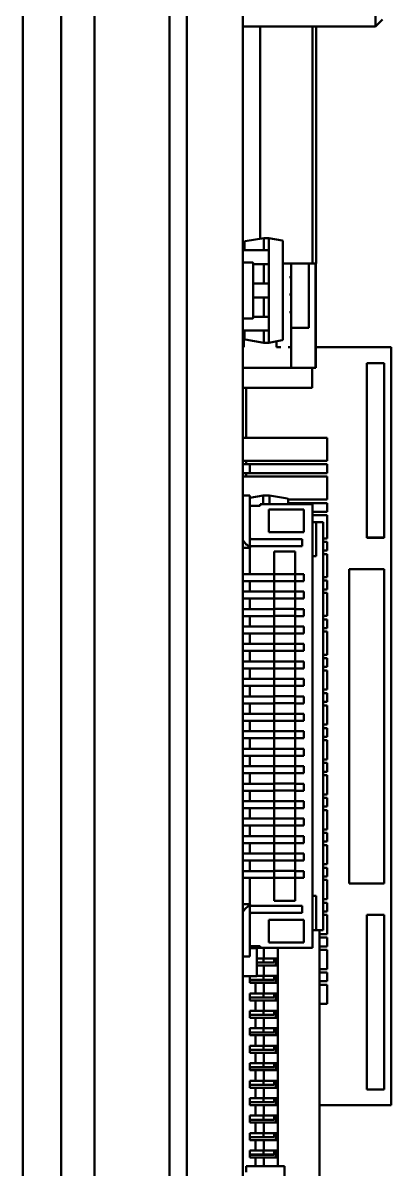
# Model space of a CAD drawing. Header units: millimetres. Extents: x 37 to 347, y 164 to 266.
# Drawn here: x 183.86 to 194.41, y 197.65 to 230.47 of the extents above; entities that cross this region are included whole.
import ezdxf

# ---------------------------------------------------------------- set-up
doc = ezdxf.new("R2010")
doc.units = ezdxf.units.MM
doc.header["$LTSCALE"] = 0.75
doc.layers.add('Visible', color=7, linetype='Continuous', lineweight=50)

msp = doc.modelspace()

# ---------------------------------------------------------------- linework, layer by layer
at = {"layer": 'Visible', "extrusion": (1, -2e-16, 0)}
for p, q in [((185.906, 237.586), (185.906, 183.086)), ((188.056, 237.586), (188.056, 183.086)), ((188.556, 184.256), (188.556, 236.416)), ((190.157, 236.416), (190.157, 184.256)), ((193.957, 235.866), (193.957, 230.366)), ((183.856, 185.836), (183.856, 234.836)), ((184.956, 185.836), (184.956, 234.836)), ((190.157, 230.366), (193.957, 230.366)), ((190.657, 230.366), (190.657, 224.29)), ((192.157, 223.581), (192.157, 230.366)), ((192.257, 223.581), (192.257, 230.366)), ((192.257, 223.581), (192.257, 230.366)), ((194.157, 230.566), (193.957, 230.366)), ((190.207, 224.19), (190.207, 223.957)), ((190.228, 224.214), (190.757, 224.307)), ((190.907, 224.307), (190.757, 224.307)), ((190.757, 224.283), (190.757, 224.282)), ((190.757, 223.957), (190.757, 224.282)), ((190.907, 224.307), (191.287, 224.234)), ((190.907, 224.282), (190.907, 224.283)), ((190.907, 224.282), (190.907, 223.947)), ((191.307, 221.406), (191.307, 224.209)), ((190.157, 223.957), (190.267, 223.957)), ((190.267, 223.957), (190.275, 223.957)), ((190.275, 223.957), (190.318, 223.957)), ((190.318, 223.957), (190.769, 223.957)), ((190.897, 223.957), (190.769, 223.957)), ((190.907, 223.567), (190.907, 223.947)), ((190.172, 223.607), (190.442, 223.607)), ((190.457, 223.592), (190.457, 223.207)), ((190.769, 223.557), (190.457, 223.557)), ((190.757, 223.007), (190.757, 223.557)), ((190.769, 223.557), (190.897, 223.557)), ((190.907, 223.567), (190.907, 222.997)), ((191.307, 223.581), (192.257, 223.581)), ((191.547, 221.739), (191.547, 223.581)), ((192.051, 221.739), (192.051, 223.581)), ((192.157, 223.581), (192.257, 223.581)), ((192.243, 223.581), (192.243, 220.589)), ((192.247, 223.581), (192.247, 220.588)), ((190.457, 223.207), (190.457, 222.407)), ((191.495, 223.188), (191.495, 223.188)), ((191.547, 223.188), (191.495, 223.188)), ((190.457, 223.007), (190.769, 223.007)), ((190.459, 222.972), (190.457, 222.972)), ((190.459, 222.966), (190.457, 222.966)), ((190.459, 222.927), (190.457, 222.927)), ((190.459, 222.887), (190.457, 222.887)), ((190.459, 222.873), (190.457, 222.873)), ((190.459, 222.831), (190.457, 222.831)), ((190.897, 223.007), (190.769, 223.007)), ((190.907, 222.617), (190.907, 222.997)), ((190.459, 222.788), (190.457, 222.788)), ((190.459, 222.775), (190.457, 222.775)), ((190.459, 222.771), (190.457, 222.771)), ((190.459, 222.735), (190.457, 222.735)), ((190.459, 222.703), (190.457, 222.703)), ((190.459, 222.689), (190.457, 222.689)), ((190.769, 222.607), (190.457, 222.607)), ((190.757, 222.057), (190.757, 222.607)), ((190.769, 222.607), (190.897, 222.607)), ((190.907, 222.617), (190.907, 222.047)), ((191.495, 222.688), (191.495, 222.688)), ((191.547, 222.688), (191.495, 222.688)), ((190.457, 222.407), (190.457, 222.022)), ((191.495, 222.188), (191.495, 222.188)), ((191.547, 222.188), (191.495, 222.188)), ((190.442, 222.007), (190.172, 222.007)), ((190.457, 222.057), (190.769, 222.057)), ((190.897, 222.057), (190.769, 222.057)), ((190.907, 221.667), (190.907, 222.047)), ((190.267, 221.657), (190.157, 221.657)), ((190.207, 221.657), (190.207, 221.425)), ((190.275, 221.657), (190.267, 221.657)), ((190.318, 221.657), (190.275, 221.657)), ((190.769, 221.657), (190.318, 221.657)), ((190.757, 221.332), (190.757, 221.657)), ((190.769, 221.657), (190.897, 221.657)), ((190.907, 221.667), (190.907, 221.332)), ((191.547, 221.739), (192.051, 221.739)), ((191.547, 220.589), (191.547, 221.739)), ((190.157, 221.386), (190.19, 221.386)), ((190.19, 221.185), (190.157, 221.185)), ((190.19, 221.184), (190.157, 221.184)), ((190.19, 221.386), (190.19, 221.185)), ((190.19, 221.184), (190.19, 221.185)), ((190.757, 221.307), (190.228, 221.401)), ((190.757, 221.332), (190.757, 221.332)), ((190.757, 221.307), (190.907, 221.307)), ((191.287, 221.381), (190.907, 221.307)), ((190.907, 221.332), (190.907, 221.332)), ((190.907, 221.307), (190.907, 221.307)), ((191.122, 221.349), (191.122, 221.188)), ((191.245, 221.188), (191.122, 221.188)), ((191.122, 221.188), (191.122, 221.188)), ((191.245, 221.188), (191.245, 221.188)), ((191.454, 221.187), (191.454, 221.188)), ((191.547, 221.187), (191.454, 221.187)), ((191.454, 221.187), (191.495, 221.187)), ((191.495, 221.187), (191.495, 221.188)), ((192.247, 221.181), (194.407, 221.181)), ((192.247, 221.18), (194.407, 221.18)), ((194.407, 221.181), (194.407, 221.18)), ((194.407, 221.18), (194.407, 199.48)), ((190.157, 220.589), (192.147, 220.589)), ((192.243, 220.589), (191.547, 220.589)), ((191.547, 220.589), (191.547, 220.589)), ((192.147, 220.589), (192.147, 220.019)), ((192.247, 220.588), (192.147, 220.588)), ((192.247, 220.588), (192.243, 220.589)), ((192.247, 220.588), (192.247, 220.588)), ((193.707, 215.73), (193.707, 220.73)), ((193.707, 220.73), (194.207, 220.73)), ((194.207, 220.73), (194.207, 215.73)), ((192.147, 220.019), (190.157, 220.019)), ((190.647, 220.015), (190.157, 220.015)), ((190.257, 218.591), (190.257, 220.015)), ((190.647, 220.016), (190.647, 220.015)), ((191.647, 220.016), (190.647, 220.016)), ((191.647, 220.015), (191.647, 220.016)), ((192.147, 220.015), (191.647, 220.015)), ((192.147, 220.019), (192.147, 220.015)), ((190.157, 218.591), (192.572, 218.591)), ((190.257, 218.591), (190.157, 218.591)), ((190.257, 218.591), (192.572, 218.591)), ((192.572, 218.591), (192.572, 218.591)), ((192.572, 217.931), (192.572, 218.591)), ((190.157, 217.931), (192.572, 217.931)), ((190.257, 217.83), (190.257, 217.931)), ((190.157, 217.83), (190.362, 217.83)), ((190.221, 217.83), (190.157, 217.83)), ((190.157, 217.58), (190.362, 217.58)), ((190.407, 217.83), (190.221, 217.83)), ((190.257, 217.481), (190.257, 217.58)), ((190.362, 217.83), (192.322, 217.83)), ((190.362, 217.83), (190.362, 217.83)), ((190.362, 217.58), (190.362, 217.83)), ((190.362, 217.58), (192.322, 217.58)), ((192.032, 217.83), (190.407, 217.83)), ((192.032, 217.83), (192.572, 217.83)), ((192.572, 217.83), (192.322, 217.83)), ((192.572, 217.58), (192.322, 217.58)), ((192.572, 217.58), (192.572, 217.83)), ((190.157, 217.481), (192.572, 217.481)), ((190.257, 217.481), (190.157, 217.481)), ((190.257, 217.481), (192.572, 217.481)), ((192.572, 217.481), (192.572, 217.481)), ((192.572, 216.821), (192.572, 217.481)), ((190.157, 216.938), (190.357, 216.938)), ((190.357, 216.938), (190.157, 216.938)), ((190.357, 216.938), (190.157, 216.938)), ((190.157, 216.938), (190.357, 216.938)), ((190.157, 216.938), (190.357, 216.938)), ((190.157, 216.938), (190.357, 216.938)), ((190.357, 216.873), (190.742, 216.941)), ((190.357, 216.938), (190.357, 216.938)), ((190.357, 216.938), (190.357, 216.938)), ((190.357, 216.938), (190.357, 216.938)), ((190.357, 216.838), (190.357, 216.938)), ((190.742, 216.941), (190.922, 216.941)), ((190.742, 216.921), (190.742, 216.922)), ((190.742, 216.921), (190.742, 216.688)), ((190.922, 216.941), (191.44, 216.85)), ((190.922, 216.922), (190.922, 216.921)), ((190.922, 216.921), (190.922, 216.688)), ((190.357, 216.838), (190.357, 216.638)), ((190.357, 216.641), (190.657, 216.641)), ((190.357, 216.638), (190.657, 216.638)), ((190.357, 216.637), (190.357, 216.638)), ((190.357, 216.637), (190.657, 216.637)), ((190.357, 215.737), (190.357, 216.637)), ((190.657, 216.688), (192.157, 216.688)), ((190.657, 216.687), (190.657, 216.688)), ((192.157, 216.687), (190.657, 216.687)), ((190.657, 216.637), (190.657, 216.687)), ((191.457, 216.83), (191.457, 216.688)), ((191.457, 216.821), (192.572, 216.821)), ((192.032, 216.72), (191.457, 216.72)), ((191.457, 216.72), (192.322, 216.72)), ((192.032, 216.72), (192.572, 216.72)), ((192.157, 216.688), (192.157, 216.687)), ((192.157, 203.987), (192.157, 216.687)), ((192.572, 216.72), (192.322, 216.72)), ((192.572, 216.47), (192.572, 216.72)), ((190.907, 216.537), (191.907, 216.537)), ((190.907, 215.887), (190.907, 216.537)), ((191.907, 216.537), (191.907, 215.887)), ((192.157, 216.47), (192.322, 216.47)), ((192.157, 216.371), (192.572, 216.371)), ((192.157, 216.371), (192.572, 216.371)), ((192.572, 216.47), (192.322, 216.47)), ((192.572, 216.371), (192.572, 216.371)), ((192.572, 215.711), (192.572, 216.371)), ((192.457, 216.178), (192.157, 216.178)), ((192.257, 216.178), (192.457, 216.178)), ((192.257, 216.178), (192.257, 216.178)), ((192.257, 216.178), (192.257, 215.198)), ((192.457, 204.498), (192.457, 216.178)), ((190.357, 215.736), (190.357, 215.688)), ((190.357, 215.688), (190.404, 215.688)), ((190.357, 215.688), (190.357, 215.687)), ((190.357, 215.487), (190.357, 215.687)), ((190.357, 215.687), (191.857, 215.687)), ((191.907, 215.888), (190.907, 215.888)), ((191.907, 215.887), (190.907, 215.887)), ((191.857, 215.687), (191.857, 215.487)), ((192.457, 215.711), (192.572, 215.711)), ((192.457, 215.61), (192.572, 215.61)), ((192.572, 215.61), (192.457, 215.61)), ((192.572, 215.36), (192.572, 215.61)), ((193.707, 215.731), (194.207, 215.731)), ((194.207, 215.73), (193.707, 215.73)), ((190.157, 215.438), (190.357, 215.438)), ((190.157, 215.437), (190.357, 215.437)), ((190.357, 215.438), (190.357, 215.487)), ((191.857, 215.487), (190.357, 215.487)), ((190.357, 215.438), (190.357, 215.437)), ((190.357, 214.687), (190.357, 215.437)), ((191.057, 214.687), (191.057, 215.337)), ((191.057, 215.337), (191.657, 215.337)), ((191.657, 215.337), (191.657, 214.687)), ((192.572, 215.36), (192.457, 215.36)), ((192.457, 215.261), (192.572, 215.261)), ((192.457, 215.261), (192.572, 215.261)), ((192.572, 215.261), (192.572, 215.261)), ((192.572, 214.601), (192.572, 215.261)), ((190.157, 214.687), (191.057, 214.687)), ((190.157, 214.687), (190.357, 214.687)), ((190.357, 214.687), (191.057, 214.687)), ((191.057, 214.688), (191.657, 214.688)), ((191.657, 214.688), (191.057, 214.688)), ((191.057, 214.687), (191.057, 214.487)), ((191.657, 214.687), (191.657, 214.487)), ((191.907, 214.687), (191.657, 214.687)), ((191.657, 214.687), (191.907, 214.687)), ((191.907, 214.687), (191.907, 214.487)), ((191.907, 214.687), (191.907, 214.487)), ((192.457, 214.601), (192.572, 214.601)), ((193.207, 205.83), (193.207, 214.83)), ((193.207, 214.83), (194.207, 214.83)), ((194.207, 214.83), (194.207, 205.83)), ((191.057, 214.487), (190.157, 214.487)), ((191.057, 214.487), (190.357, 214.487)), ((190.357, 214.187), (190.357, 214.487)), ((191.657, 214.488), (191.057, 214.488)), ((191.057, 214.488), (191.657, 214.488)), ((191.057, 214.187), (191.057, 214.487)), ((191.907, 214.487), (191.657, 214.487)), ((191.657, 214.487), (191.657, 214.187)), ((191.907, 214.487), (191.657, 214.487)), ((192.457, 214.5), (192.572, 214.5)), ((192.572, 214.5), (192.457, 214.5)), ((192.572, 214.25), (192.572, 214.5)), ((190.157, 214.187), (191.057, 214.187)), ((190.157, 214.187), (190.357, 214.187)), ((191.057, 213.987), (190.157, 213.987)), ((190.357, 214.187), (191.057, 214.187)), ((191.057, 213.987), (190.357, 213.987)), ((190.357, 213.687), (190.357, 213.987)), ((191.057, 214.188), (191.657, 214.188)), ((191.657, 214.188), (191.057, 214.188)), ((191.057, 214.187), (191.057, 213.987)), ((191.657, 213.988), (191.057, 213.988)), ((191.057, 213.988), (191.657, 213.988)), ((191.057, 213.687), (191.057, 213.987)), ((191.657, 214.187), (191.657, 213.987)), ((191.907, 214.187), (191.657, 214.187)), ((191.657, 214.187), (191.907, 214.187)), ((191.907, 213.987), (191.657, 213.987)), ((191.657, 213.987), (191.657, 213.687)), ((191.907, 213.987), (191.657, 213.987)), ((191.907, 214.187), (191.907, 213.987)), ((191.907, 214.187), (191.907, 213.987)), ((192.572, 214.25), (192.457, 214.25)), ((192.457, 214.151), (192.572, 214.151)), ((192.457, 214.151), (192.572, 214.151)), ((192.572, 214.151), (192.572, 214.151)), ((192.572, 213.491), (192.572, 214.151)), ((190.157, 213.687), (191.057, 213.687)), ((190.157, 213.687), (190.357, 213.687)), ((190.357, 213.687), (191.057, 213.687)), ((191.057, 213.688), (191.657, 213.688)), ((191.657, 213.688), (191.057, 213.688)), ((191.057, 213.687), (191.057, 213.487)), ((191.657, 213.687), (191.657, 213.487)), ((191.907, 213.687), (191.657, 213.687)), ((191.657, 213.687), (191.907, 213.687)), ((191.907, 213.687), (191.907, 213.487)), ((191.907, 213.687), (191.907, 213.487)), ((191.057, 213.487), (190.157, 213.487)), ((191.057, 213.487), (190.357, 213.487)), ((190.357, 213.187), (190.357, 213.487)), ((191.657, 213.488), (191.057, 213.488)), ((191.057, 213.488), (191.657, 213.488)), ((191.057, 213.187), (191.057, 213.487)), ((191.907, 213.487), (191.657, 213.487)), ((191.657, 213.487), (191.657, 213.187)), ((191.907, 213.487), (191.657, 213.487)), ((192.457, 213.491), (192.572, 213.491)), ((192.457, 213.39), (192.572, 213.39)), ((192.572, 213.39), (192.457, 213.39)), ((192.572, 213.14), (192.572, 213.39)), ((190.157, 213.187), (191.057, 213.187)), ((190.157, 213.187), (190.357, 213.187)), ((191.057, 212.987), (190.157, 212.987)), ((190.357, 213.187), (191.057, 213.187)), ((191.057, 212.987), (190.357, 212.987)), ((190.357, 212.687), (190.357, 212.987)), ((191.057, 213.188), (191.657, 213.188)), ((191.657, 213.188), (191.057, 213.188)), ((191.057, 213.187), (191.057, 212.987)), ((191.657, 212.988), (191.057, 212.988)), ((191.057, 212.988), (191.657, 212.988)), ((191.057, 212.687), (191.057, 212.987)), ((191.657, 213.187), (191.657, 212.987)), ((191.907, 213.187), (191.657, 213.187)), ((191.657, 213.187), (191.907, 213.187)), ((191.907, 212.987), (191.657, 212.987)), ((191.657, 212.987), (191.657, 212.687)), ((191.907, 212.987), (191.657, 212.987)), ((191.907, 213.187), (191.907, 212.987)), ((191.907, 213.187), (191.907, 212.987)), ((192.572, 213.14), (192.457, 213.14)), ((192.457, 213.041), (192.572, 213.041)), ((192.457, 213.041), (192.572, 213.041)), ((192.572, 213.041), (192.572, 212.38)), ((192.572, 213.041), (192.572, 213.041)), ((190.157, 212.687), (191.057, 212.687)), ((190.157, 212.687), (190.357, 212.687)), ((190.357, 212.687), (191.057, 212.687)), ((191.057, 212.688), (191.657, 212.688)), ((191.657, 212.688), (191.057, 212.688)), ((191.057, 212.687), (191.057, 212.487)), ((191.657, 212.687), (191.657, 212.487)), ((191.907, 212.687), (191.657, 212.687)), ((191.657, 212.687), (191.907, 212.687)), ((191.907, 212.687), (191.907, 212.487)), ((191.907, 212.687), (191.907, 212.487)), ((191.057, 212.487), (190.157, 212.487)), ((191.057, 212.487), (190.357, 212.487)), ((190.357, 212.187), (190.357, 212.487)), ((191.657, 212.488), (191.057, 212.488)), ((191.057, 212.488), (191.657, 212.488)), ((191.057, 212.187), (191.057, 212.487)), ((191.907, 212.487), (191.657, 212.487)), ((191.657, 212.487), (191.657, 212.187)), ((191.907, 212.487), (191.657, 212.487)), ((192.457, 212.38), (192.572, 212.38)), ((190.157, 212.187), (191.057, 212.187)), ((190.157, 212.187), (190.357, 212.187)), ((191.057, 211.987), (190.157, 211.987)), ((190.357, 212.187), (191.057, 212.187)), ((191.057, 211.987), (190.357, 211.987)), ((190.357, 211.687), (190.357, 211.987)), ((191.057, 212.188), (191.657, 212.188)), ((191.657, 212.188), (191.057, 212.188)), ((191.057, 212.187), (191.057, 211.987)), ((191.657, 211.988), (191.057, 211.988)), ((191.057, 211.988), (191.657, 211.988)), ((191.057, 211.687), (191.057, 211.987)), ((191.657, 212.187), (191.657, 211.987)), ((191.907, 212.187), (191.657, 212.187)), ((191.657, 212.187), (191.907, 212.187)), ((191.907, 211.987), (191.657, 211.987)), ((191.657, 211.987), (191.657, 211.687)), ((191.907, 211.987), (191.657, 211.987)), ((191.907, 212.187), (191.907, 211.987)), ((191.907, 212.187), (191.907, 211.987)), ((192.457, 212.28), (192.572, 212.28)), ((192.572, 212.28), (192.457, 212.28)), ((192.457, 212.03), (192.572, 212.03)), ((192.572, 212.03), (192.572, 212.28)), ((190.157, 211.687), (191.057, 211.687)), ((190.157, 211.687), (190.357, 211.687)), ((190.357, 211.687), (191.057, 211.687)), ((191.057, 211.688), (191.657, 211.688)), ((191.657, 211.688), (191.057, 211.688)), ((191.057, 211.687), (191.057, 211.487)), ((191.657, 211.687), (191.657, 211.487)), ((191.907, 211.687), (191.657, 211.687)), ((191.657, 211.687), (191.907, 211.687)), ((191.907, 211.687), (191.907, 211.487)), ((191.907, 211.687), (191.907, 211.487)), ((192.457, 211.93), (192.572, 211.93)), ((192.457, 211.93), (192.572, 211.93)), ((192.572, 211.93), (192.572, 211.38)), ((192.572, 211.93), (192.572, 211.93)), ((191.057, 211.487), (190.157, 211.487)), ((191.057, 211.487), (190.357, 211.487)), ((190.357, 211.187), (190.357, 211.487)), ((191.657, 211.488), (191.057, 211.488)), ((191.057, 211.488), (191.657, 211.488)), ((191.057, 211.187), (191.057, 211.487)), ((191.907, 211.487), (191.657, 211.487)), ((191.657, 211.487), (191.657, 211.187)), ((191.907, 211.487), (191.657, 211.487)), ((192.457, 211.38), (192.572, 211.38)), ((190.157, 211.187), (191.057, 211.187)), ((190.157, 211.187), (190.357, 211.187)), ((191.057, 210.987), (190.157, 210.987)), ((190.357, 211.187), (191.057, 211.187)), ((191.057, 210.987), (190.357, 210.987)), ((190.357, 210.687), (190.357, 210.987)), ((191.057, 211.188), (191.657, 211.188)), ((191.657, 211.188), (191.057, 211.188)), ((191.057, 211.187), (191.057, 210.987)), ((191.657, 210.988), (191.057, 210.988)), ((191.057, 210.988), (191.657, 210.988)), ((191.057, 210.687), (191.057, 210.987)), ((191.657, 211.187), (191.657, 210.987)), ((191.907, 211.187), (191.657, 211.187)), ((191.657, 211.187), (191.907, 211.187)), ((191.907, 210.987), (191.657, 210.987)), ((191.657, 210.987), (191.657, 210.687)), ((191.907, 210.987), (191.657, 210.987)), ((191.907, 211.187), (191.907, 210.987)), ((191.907, 211.187), (191.907, 210.987)), ((192.457, 211.28), (192.572, 211.28)), ((192.572, 211.28), (192.457, 211.28)), ((192.457, 211.03), (192.572, 211.03)), ((192.572, 211.03), (192.572, 211.28)), ((190.157, 210.687), (191.057, 210.687)), ((190.157, 210.687), (190.357, 210.687)), ((190.357, 210.687), (191.057, 210.687)), ((191.057, 210.688), (191.657, 210.688)), ((191.657, 210.688), (191.057, 210.688)), ((191.057, 210.687), (191.057, 210.487)), ((191.657, 210.687), (191.657, 210.487)), ((191.907, 210.687), (191.657, 210.687)), ((191.657, 210.687), (191.907, 210.687)), ((191.907, 210.687), (191.907, 210.487)), ((191.907, 210.687), (191.907, 210.487)), ((192.457, 210.93), (192.572, 210.93)), ((192.457, 210.93), (192.572, 210.93)), ((192.572, 210.93), (192.572, 210.38)), ((192.572, 210.93), (192.572, 210.93)), ((191.057, 210.487), (190.157, 210.487)), ((191.057, 210.487), (190.357, 210.487)), ((190.357, 210.187), (190.357, 210.487)), ((191.657, 210.488), (191.057, 210.488)), ((191.057, 210.488), (191.657, 210.488)), ((191.057, 210.187), (191.057, 210.487)), ((191.907, 210.487), (191.657, 210.487)), ((191.657, 210.487), (191.657, 210.187)), ((191.907, 210.487), (191.657, 210.487)), ((192.457, 210.38), (192.572, 210.38)), ((190.157, 210.187), (191.057, 210.187)), ((190.157, 210.187), (190.357, 210.187)), ((190.357, 210.187), (191.057, 210.187)), ((191.057, 210.188), (191.657, 210.188)), ((191.657, 210.188), (191.057, 210.188)), ((191.057, 210.187), (191.057, 209.987)), ((191.657, 210.187), (191.657, 209.987)), ((191.907, 210.187), (191.657, 210.187)), ((191.657, 210.187), (191.907, 210.187)), ((191.907, 210.187), (191.907, 209.987)), ((191.907, 210.187), (191.907, 209.987)), ((192.457, 210.28), (192.572, 210.28)), ((192.572, 210.28), (192.457, 210.28)), ((192.457, 210.03), (192.572, 210.03)), ((192.572, 210.03), (192.572, 210.28)), ((191.057, 209.987), (190.157, 209.987)), ((190.157, 209.687), (191.057, 209.687)), ((190.157, 209.687), (190.357, 209.687)), ((191.057, 209.987), (190.357, 209.987)), ((190.357, 209.687), (190.357, 209.987)), ((190.357, 209.687), (191.057, 209.687)), ((191.657, 209.988), (191.057, 209.988)), ((191.057, 209.988), (191.657, 209.988)), ((191.057, 209.687), (191.057, 209.987)), ((191.057, 209.688), (191.657, 209.688)), ((191.657, 209.688), (191.057, 209.688)), ((191.057, 209.687), (191.057, 209.487)), ((191.907, 209.987), (191.657, 209.987)), ((191.657, 209.987), (191.657, 209.687)), ((191.907, 209.987), (191.657, 209.987)), ((191.657, 209.687), (191.657, 209.487)), ((191.907, 209.687), (191.657, 209.687)), ((191.657, 209.687), (191.907, 209.687)), ((191.907, 209.687), (191.907, 209.487)), ((191.907, 209.687), (191.907, 209.487)), ((192.457, 209.93), (192.572, 209.93)), ((192.457, 209.93), (192.572, 209.93)), ((192.572, 209.93), (192.572, 209.38)), ((192.572, 209.93), (192.572, 209.93)), ((191.057, 209.487), (190.157, 209.487)), ((191.057, 209.487), (190.357, 209.487)), ((190.357, 209.187), (190.357, 209.487)), ((191.657, 209.488), (191.057, 209.488)), ((191.057, 209.488), (191.657, 209.488)), ((191.057, 209.187), (191.057, 209.487)), ((191.907, 209.487), (191.657, 209.487)), ((191.657, 209.487), (191.657, 209.187)), ((191.907, 209.487), (191.657, 209.487)), ((192.457, 209.38), (192.572, 209.38)), ((190.157, 209.187), (191.057, 209.187)), ((190.157, 209.187), (190.357, 209.187)), ((190.357, 209.187), (191.057, 209.187)), ((191.057, 209.188), (191.657, 209.188)), ((191.657, 209.188), (191.057, 209.188)), ((191.057, 209.187), (191.057, 208.987)), ((191.657, 209.187), (191.657, 208.987)), ((191.907, 209.187), (191.657, 209.187)), ((191.657, 209.187), (191.907, 209.187)), ((191.907, 209.187), (191.907, 208.987)), ((191.907, 209.187), (191.907, 208.987)), ((192.457, 209.28), (192.572, 209.28)), ((192.572, 209.28), (192.457, 209.28)), ((192.457, 209.03), (192.572, 209.03)), ((192.572, 209.03), (192.572, 209.28)), ((191.057, 208.987), (190.157, 208.987)), ((191.057, 208.987), (190.357, 208.987)), ((190.357, 208.687), (190.357, 208.987)), ((191.657, 208.988), (191.057, 208.988)), ((191.057, 208.988), (191.657, 208.988)), ((191.057, 208.687), (191.057, 208.987)), ((191.057, 208.688), (191.657, 208.688)), ((191.657, 208.688), (191.057, 208.688)), ((191.907, 208.987), (191.657, 208.987)), ((191.657, 208.987), (191.657, 208.687)), ((191.907, 208.987), (191.657, 208.987)), ((192.457, 208.93), (192.572, 208.93)), ((192.457, 208.93), (192.572, 208.93)), ((192.572, 208.93), (192.572, 208.38)), ((192.572, 208.93), (192.572, 208.93)), ((190.157, 208.687), (191.057, 208.687)), ((190.157, 208.687), (190.357, 208.687)), ((191.057, 208.487), (190.157, 208.487)), ((190.357, 208.687), (191.057, 208.687)), ((191.057, 208.487), (190.357, 208.487)), ((190.357, 208.187), (190.357, 208.487)), ((191.057, 208.687), (191.057, 208.487)), ((191.657, 208.488), (191.057, 208.488)), ((191.057, 208.488), (191.657, 208.488)), ((191.057, 208.187), (191.057, 208.487)), ((191.657, 208.687), (191.657, 208.487)), ((191.907, 208.687), (191.657, 208.687)), ((191.657, 208.687), (191.907, 208.687)), ((191.907, 208.487), (191.657, 208.487)), ((191.657, 208.487), (191.657, 208.187)), ((191.907, 208.487), (191.657, 208.487)), ((191.907, 208.687), (191.907, 208.487)), ((191.907, 208.687), (191.907, 208.487)), ((192.457, 208.38), (192.572, 208.38)), ((190.157, 208.187), (191.057, 208.187)), ((190.157, 208.187), (190.357, 208.187)), ((190.357, 208.187), (191.057, 208.187)), ((191.057, 208.188), (191.657, 208.188)), ((191.657, 208.188), (191.057, 208.188)), ((191.057, 208.187), (191.057, 207.987)), ((191.657, 208.187), (191.657, 207.987)), ((191.907, 208.187), (191.657, 208.187)), ((191.657, 208.187), (191.907, 208.187)), ((191.907, 208.187), (191.907, 207.987)), ((191.907, 208.187), (191.907, 207.987)), ((192.457, 208.28), (192.572, 208.28)), ((192.572, 208.28), (192.457, 208.28)), ((192.572, 208.03), (192.572, 208.28)), ((191.057, 207.987), (190.157, 207.987)), ((191.057, 207.987), (190.357, 207.987)), ((190.357, 207.687), (190.357, 207.987)), ((191.657, 207.988), (191.057, 207.988)), ((191.057, 207.988), (191.657, 207.988)), ((191.057, 207.687), (191.057, 207.987)), ((191.907, 207.987), (191.657, 207.987)), ((191.657, 207.987), (191.657, 207.687)), ((191.907, 207.987), (191.657, 207.987)), ((192.457, 208.03), (192.572, 208.03)), ((192.457, 207.93), (192.572, 207.93)), ((192.457, 207.93), (192.572, 207.93)), ((192.572, 207.93), (192.572, 207.38)), ((192.572, 207.93), (192.572, 207.93)), ((190.157, 207.687), (191.057, 207.687)), ((190.157, 207.687), (190.357, 207.687)), ((191.057, 207.487), (190.157, 207.487)), ((190.357, 207.687), (191.057, 207.687)), ((191.057, 207.487), (190.357, 207.487)), ((190.357, 207.187), (190.357, 207.487)), ((191.057, 207.688), (191.657, 207.688)), ((191.657, 207.688), (191.057, 207.688)), ((191.057, 207.687), (191.057, 207.487)), ((191.657, 207.488), (191.057, 207.488)), ((191.057, 207.488), (191.657, 207.488)), ((191.057, 207.187), (191.057, 207.487)), ((191.657, 207.687), (191.657, 207.487)), ((191.907, 207.687), (191.657, 207.687)), ((191.657, 207.687), (191.907, 207.687)), ((191.907, 207.487), (191.657, 207.487)), ((191.657, 207.487), (191.657, 207.187)), ((191.907, 207.487), (191.657, 207.487)), ((191.907, 207.687), (191.907, 207.487)), ((191.907, 207.687), (191.907, 207.487)), ((192.457, 207.38), (192.572, 207.38)), ((190.157, 207.187), (191.057, 207.187)), ((190.157, 207.187), (190.357, 207.187)), ((190.357, 207.187), (191.057, 207.187)), ((191.057, 207.188), (191.657, 207.188)), ((191.657, 207.188), (191.057, 207.188)), ((191.057, 207.187), (191.057, 206.987)), ((191.657, 207.187), (191.657, 206.987)), ((191.907, 207.187), (191.657, 207.187)), ((191.657, 207.187), (191.907, 207.187)), ((191.907, 207.187), (191.907, 206.987)), ((191.907, 207.187), (191.907, 206.987)), ((192.457, 207.28), (192.572, 207.28)), ((192.572, 207.28), (192.457, 207.28)), ((192.572, 207.03), (192.572, 207.28)), ((191.057, 206.987), (190.157, 206.987)), ((191.057, 206.987), (190.357, 206.987)), ((190.357, 206.687), (190.357, 206.987)), ((191.657, 206.988), (191.057, 206.988)), ((191.057, 206.988), (191.657, 206.988)), ((191.057, 206.687), (191.057, 206.987)), ((191.907, 206.987), (191.657, 206.987)), ((191.657, 206.987), (191.657, 206.687)), ((191.907, 206.987), (191.657, 206.987)), ((192.457, 207.03), (192.572, 207.03)), ((192.457, 206.93), (192.572, 206.93)), ((192.457, 206.93), (192.572, 206.93)), ((192.572, 206.93), (192.572, 206.38)), ((192.572, 206.93), (192.572, 206.93)), ((190.157, 206.687), (191.057, 206.687)), ((190.157, 206.687), (190.357, 206.687)), ((191.057, 206.487), (190.157, 206.487)), ((190.357, 206.687), (191.057, 206.687)), ((191.057, 206.487), (190.357, 206.487)), ((190.357, 206.187), (190.357, 206.487)), ((191.057, 206.688), (191.657, 206.688)), ((191.657, 206.688), (191.057, 206.688)), ((191.057, 206.687), (191.057, 206.487)), ((191.657, 206.488), (191.057, 206.488)), ((191.057, 206.488), (191.657, 206.488)), ((191.057, 206.187), (191.057, 206.487)), ((191.657, 206.687), (191.657, 206.487)), ((191.907, 206.687), (191.657, 206.687)), ((191.657, 206.687), (191.907, 206.687)), ((191.907, 206.487), (191.657, 206.487)), ((191.657, 206.487), (191.657, 206.187)), ((191.907, 206.487), (191.657, 206.487)), ((191.907, 206.687), (191.907, 206.487)), ((191.907, 206.687), (191.907, 206.487)), ((190.157, 206.187), (191.057, 206.187)), ((190.157, 206.187), (190.357, 206.187)), ((190.357, 206.187), (191.057, 206.187)), ((191.057, 206.188), (191.657, 206.188)), ((191.657, 206.188), (191.057, 206.188)), ((191.057, 206.187), (191.057, 205.987)), ((191.657, 206.187), (191.657, 205.987)), ((191.907, 206.187), (191.657, 206.187)), ((191.657, 206.187), (191.907, 206.187)), ((191.907, 206.187), (191.907, 205.987)), ((191.907, 206.187), (191.907, 205.987)), ((192.457, 206.38), (192.572, 206.38)), ((192.457, 206.28), (192.572, 206.28)), ((192.572, 206.28), (192.457, 206.28)), ((192.572, 206.03), (192.572, 206.28)), ((191.057, 205.987), (190.157, 205.987)), ((191.057, 205.987), (190.357, 205.987)), ((190.357, 205.237), (190.357, 205.987)), ((191.657, 205.988), (191.057, 205.988)), ((191.057, 205.988), (191.657, 205.988)), ((191.057, 205.337), (191.057, 205.987)), ((191.907, 205.987), (191.657, 205.987)), ((191.657, 205.987), (191.657, 205.337)), ((191.907, 205.987), (191.657, 205.987)), ((192.457, 206.03), (192.572, 206.03)), ((192.457, 205.93), (192.572, 205.93)), ((192.457, 205.93), (192.572, 205.93)), ((192.572, 205.93), (192.572, 205.38)), ((192.572, 205.93), (192.572, 205.93)), ((193.207, 205.831), (194.207, 205.831)), ((194.207, 205.83), (193.207, 205.83)), ((192.257, 205.478), (192.157, 205.478)), ((192.257, 205.478), (192.257, 205.478)), ((192.257, 205.478), (192.257, 204.498)), ((190.157, 205.237), (190.357, 205.237)), ((190.357, 205.188), (190.357, 205.236)), ((190.357, 205.188), (190.404, 205.188)), ((190.357, 205.188), (190.357, 205.188)), ((190.357, 205.188), (190.357, 205.187)), ((190.357, 204.987), (190.357, 205.187)), ((190.357, 205.187), (191.857, 205.187)), ((191.657, 205.338), (191.057, 205.338)), ((191.657, 205.337), (191.057, 205.337)), ((191.857, 205.187), (191.857, 204.987)), ((192.457, 205.38), (192.572, 205.38)), ((192.457, 205.28), (192.572, 205.28)), ((192.572, 205.28), (192.457, 205.28)), ((192.572, 205.03), (192.572, 205.28)), ((190.357, 204.987), (190.357, 204.938)), ((191.857, 204.987), (190.357, 204.987)), ((190.357, 204.037), (190.357, 204.938)), ((190.907, 204.137), (190.907, 204.787)), ((190.907, 204.787), (191.907, 204.787)), ((191.907, 204.787), (191.907, 204.137)), ((192.457, 205.03), (192.572, 205.03)), ((192.457, 204.93), (192.572, 204.93)), ((192.457, 204.93), (192.572, 204.93)), ((192.572, 204.93), (192.572, 204.38)), ((192.572, 204.93), (192.572, 204.93)), ((193.707, 199.93), (193.707, 204.93)), ((193.707, 204.93), (194.207, 204.93)), ((194.207, 204.93), (194.207, 199.93)), ((192.457, 204.498), (192.257, 204.498)), ((192.352, 191.418), (192.352, 204.498)), ((191.907, 204.138), (190.907, 204.138)), ((191.907, 204.137), (190.907, 204.137)), ((192.352, 204.38), (192.572, 204.38)), ((192.352, 204.28), (192.572, 204.28)), ((192.572, 204.28), (192.352, 204.28)), ((192.572, 204.03), (192.572, 204.28)), ((190.657, 204.037), (190.357, 204.037)), ((190.357, 204.037), (190.357, 203.838)), ((190.357, 203.984), (190.524, 203.984)), ((190.557, 203.981), (190.357, 203.981)), ((190.357, 203.738), (190.357, 203.838)), ((190.524, 203.984), (190.524, 203.981)), ((190.524, 203.984), (190.757, 203.984)), ((190.557, 203.981), (190.557, 203.181)), ((190.657, 203.987), (190.657, 204.037)), ((190.657, 203.987), (192.157, 203.987)), ((190.757, 203.984), (191.162, 203.984)), ((190.757, 203.684), (190.757, 203.984)), ((191.106, 203.984), (191.106, 203.987)), ((191.162, 203.987), (191.162, 197.741)), ((192.352, 204.03), (192.572, 204.03)), ((192.352, 203.93), (192.572, 203.93)), ((192.352, 203.93), (192.572, 203.93)), ((192.572, 203.93), (192.572, 203.38)), ((192.572, 203.93), (192.572, 203.93)), ((190.157, 203.738), (190.357, 203.738)), ((190.757, 203.684), (190.557, 203.684)), ((190.557, 203.676), (190.558, 203.676)), ((190.557, 203.6), (190.558, 203.6)), ((190.557, 203.526), (190.558, 203.526)), ((190.558, 203.526), (190.557, 203.526)), ((190.557, 203.484), (190.757, 203.484)), ((190.558, 203.676), (190.558, 203.6)), ((190.558, 203.6), (190.558, 203.526)), ((190.558, 203.568), (190.577, 203.568)), ((190.902, 203.566), (190.558, 203.566)), ((190.558, 203.526), (190.558, 203.526)), ((190.716, 203.568), (190.577, 203.568)), ((190.752, 203.568), (190.752, 203.684)), ((190.752, 203.568), (191.057, 203.568)), ((190.752, 203.568), (190.752, 203.568)), ((191.162, 203.684), (190.757, 203.684)), ((190.757, 203.684), (190.757, 203.684)), ((190.757, 203.484), (191.162, 203.484)), ((190.757, 203.184), (190.757, 203.484)), ((190.902, 203.566), (190.902, 203.566)), ((191.057, 203.566), (190.902, 203.566)), ((191.057, 203.684), (191.057, 203.684)), ((191.057, 203.684), (191.162, 203.684)), ((191.057, 203.568), (191.057, 203.684)), ((191.057, 203.566), (191.057, 203.568)), ((191.106, 203.484), (191.106, 203.684)), ((190.557, 203.181), (190.157, 203.181)), ((190.357, 203.181), (190.357, 202.984)), ((190.757, 203.184), (190.557, 203.184)), ((190.752, 203.068), (190.752, 203.184)), ((191.162, 203.184), (190.757, 203.184)), ((190.757, 203.184), (190.757, 203.184)), ((191.057, 203.184), (191.057, 203.184)), ((191.057, 203.184), (191.162, 203.184)), ((191.057, 203.068), (191.057, 203.184)), ((191.106, 202.984), (191.106, 203.184)), ((192.352, 203.38), (192.572, 203.38)), ((192.352, 203.28), (192.572, 203.28)), ((192.572, 203.28), (192.352, 203.28)), ((192.572, 203.03), (192.572, 203.28)), ((190.357, 203.068), (190.484, 203.068)), ((190.357, 203.066), (190.447, 203.066)), ((190.357, 202.984), (190.524, 202.984)), ((190.447, 203.066), (190.543, 203.066)), ((190.484, 203.068), (190.577, 203.068)), ((190.524, 202.984), (190.524, 202.684)), ((190.524, 202.984), (190.757, 202.984)), ((190.902, 203.066), (190.543, 203.066)), ((190.716, 203.068), (190.577, 203.068)), ((190.752, 203.068), (191.057, 203.068)), ((190.752, 203.068), (190.752, 203.068)), ((190.757, 202.984), (191.162, 202.984)), ((190.757, 202.684), (190.757, 202.984)), ((190.902, 203.066), (190.902, 203.066)), ((191.057, 203.066), (190.902, 203.066)), ((191.057, 203.066), (191.057, 203.068)), ((192.352, 203.03), (192.572, 203.03)), ((192.352, 202.93), (192.572, 202.93)), ((192.352, 202.93), (192.572, 202.93)), ((192.572, 202.93), (192.572, 202.38)), ((192.572, 202.93), (192.572, 202.93)), ((190.524, 202.684), (190.357, 202.684)), ((190.357, 202.684), (190.357, 202.484)), ((190.357, 202.568), (190.484, 202.568)), ((190.357, 202.566), (190.447, 202.566)), ((190.357, 202.484), (190.524, 202.484)), ((190.447, 202.566), (190.543, 202.566)), ((190.484, 202.568), (190.577, 202.568)), ((190.757, 202.684), (190.524, 202.684)), ((190.524, 202.484), (190.524, 202.184)), ((190.524, 202.484), (190.757, 202.484)), ((190.902, 202.566), (190.543, 202.566)), ((190.716, 202.568), (190.577, 202.568)), ((190.752, 202.568), (190.752, 202.684)), ((190.752, 202.568), (191.057, 202.568)), ((190.752, 202.568), (190.752, 202.568)), ((191.162, 202.684), (190.757, 202.684)), ((190.757, 202.684), (190.757, 202.684)), ((190.757, 202.484), (191.162, 202.484)), ((190.757, 202.184), (190.757, 202.484)), ((190.902, 202.566), (190.902, 202.566)), ((191.057, 202.566), (190.902, 202.566)), ((191.057, 202.684), (191.057, 202.684)), ((191.057, 202.684), (191.162, 202.684)), ((191.057, 202.568), (191.057, 202.684)), ((191.057, 202.566), (191.057, 202.568)), ((191.106, 202.484), (191.106, 202.684)), ((190.524, 202.184), (190.357, 202.184)), ((190.357, 202.184), (190.357, 201.984)), ((190.757, 202.184), (190.524, 202.184)), ((190.752, 202.068), (190.752, 202.184)), ((191.162, 202.184), (190.757, 202.184)), ((190.757, 202.184), (190.757, 202.184)), ((191.057, 202.184), (191.057, 202.184)), ((191.057, 202.184), (191.162, 202.184)), ((191.057, 202.068), (191.057, 202.184)), ((191.106, 201.984), (191.106, 202.184)), ((192.352, 202.38), (192.572, 202.38)), ((190.357, 202.068), (190.484, 202.068)), ((190.357, 202.066), (190.447, 202.066)), ((190.357, 201.984), (190.524, 201.984)), ((190.447, 202.066), (190.543, 202.066)), ((190.484, 202.068), (190.577, 202.068)), ((190.524, 201.984), (190.524, 201.684)), ((190.524, 201.984), (190.757, 201.984)), ((190.902, 202.066), (190.543, 202.066)), ((190.716, 202.068), (190.577, 202.068)), ((190.752, 202.068), (191.057, 202.068)), ((190.752, 202.068), (190.752, 202.068)), ((190.757, 201.984), (191.162, 201.984)), ((190.757, 201.684), (190.757, 201.984)), ((190.902, 202.066), (190.902, 202.066)), ((191.057, 202.066), (190.902, 202.066)), ((191.057, 202.066), (191.057, 202.068)), ((190.524, 201.684), (190.357, 201.684)), ((190.357, 201.684), (190.357, 201.484)), ((190.357, 201.568), (190.484, 201.568)), ((190.357, 201.566), (190.447, 201.566)), ((190.357, 201.484), (190.524, 201.484)), ((190.447, 201.566), (190.543, 201.566)), ((190.484, 201.568), (190.577, 201.568)), ((190.757, 201.684), (190.524, 201.684)), ((190.524, 201.484), (190.524, 201.184)), ((190.524, 201.484), (190.757, 201.484)), ((190.902, 201.566), (190.543, 201.566)), ((190.716, 201.568), (190.577, 201.568)), ((190.752, 201.568), (190.752, 201.684)), ((190.752, 201.568), (191.057, 201.568)), ((190.752, 201.568), (190.752, 201.568)), ((191.162, 201.684), (190.757, 201.684)), ((190.757, 201.684), (190.757, 201.684)), ((190.757, 201.484), (191.162, 201.484)), ((190.757, 201.184), (190.757, 201.484)), ((190.902, 201.566), (190.902, 201.566)), ((191.057, 201.566), (190.902, 201.566)), ((191.057, 201.684), (191.057, 201.684)), ((191.057, 201.684), (191.162, 201.684)), ((191.057, 201.568), (191.057, 201.684)), ((191.057, 201.566), (191.057, 201.568)), ((191.106, 201.484), (191.106, 201.684)), ((190.524, 201.184), (190.357, 201.184)), ((190.357, 201.184), (190.357, 200.984)), ((190.757, 201.184), (190.524, 201.184)), ((190.752, 201.068), (190.752, 201.184)), ((191.162, 201.184), (190.757, 201.184)), ((190.757, 201.184), (190.757, 201.184)), ((191.057, 201.184), (191.057, 201.184)), ((191.057, 201.184), (191.162, 201.184)), ((191.057, 201.068), (191.057, 201.184)), ((191.106, 200.984), (191.106, 201.184)), ((190.357, 201.068), (190.484, 201.068)), ((190.357, 201.066), (190.447, 201.066)), ((190.357, 200.984), (190.524, 200.984)), ((190.447, 201.066), (190.543, 201.066)), ((190.484, 201.068), (190.577, 201.068)), ((190.524, 200.984), (190.524, 200.684)), ((190.524, 200.984), (190.757, 200.984)), ((190.902, 201.066), (190.543, 201.066)), ((190.716, 201.068), (190.577, 201.068)), ((190.752, 201.068), (191.057, 201.068)), ((190.752, 201.068), (190.752, 201.068)), ((190.757, 200.984), (191.162, 200.984)), ((190.757, 200.684), (190.757, 200.984)), ((190.902, 201.066), (190.902, 201.066)), ((191.057, 201.066), (190.902, 201.066)), ((191.057, 201.066), (191.057, 201.068)), ((190.524, 200.684), (190.357, 200.684)), ((190.357, 200.684), (190.357, 200.484)), ((190.357, 200.568), (190.484, 200.568)), ((190.357, 200.566), (190.447, 200.566)), ((190.357, 200.484), (190.524, 200.484)), ((190.447, 200.566), (190.543, 200.566)), ((190.484, 200.568), (190.577, 200.568)), ((190.757, 200.684), (190.524, 200.684)), ((190.524, 200.484), (190.524, 200.184)), ((190.524, 200.484), (190.757, 200.484)), ((190.902, 200.566), (190.543, 200.566)), ((190.716, 200.568), (190.577, 200.568)), ((190.752, 200.568), (190.752, 200.684)), ((190.752, 200.568), (191.057, 200.568)), ((190.752, 200.568), (190.752, 200.568)), ((191.162, 200.684), (190.757, 200.684)), ((190.757, 200.684), (190.757, 200.684)), ((190.902, 200.566), (190.902, 200.566)), ((191.057, 200.566), (190.902, 200.566)), ((191.057, 200.684), (191.057, 200.684)), ((191.057, 200.684), (191.162, 200.684)), ((191.057, 200.568), (191.057, 200.684)), ((191.057, 200.566), (191.057, 200.568)), ((191.106, 200.484), (191.106, 200.684)), ((190.524, 200.184), (190.357, 200.184)), ((190.357, 200.184), (190.357, 199.984)), ((190.757, 200.184), (190.524, 200.184)), ((190.752, 200.068), (190.752, 200.184)), ((190.757, 200.484), (191.162, 200.484)), ((190.757, 200.184), (190.757, 200.484)), ((191.162, 200.184), (190.757, 200.184)), ((190.757, 200.184), (190.757, 200.184)), ((191.057, 200.184), (191.057, 200.184)), ((191.057, 200.184), (191.162, 200.184)), ((191.057, 200.068), (191.057, 200.184)), ((191.106, 199.984), (191.106, 200.184)), ((190.357, 200.068), (190.484, 200.068)), ((190.357, 200.066), (190.447, 200.066)), ((190.357, 199.984), (190.524, 199.984)), ((190.447, 200.066), (190.543, 200.066)), ((190.484, 200.068), (190.577, 200.068)), ((190.524, 199.984), (190.524, 199.684)), ((190.524, 199.984), (190.757, 199.984)), ((190.902, 200.066), (190.543, 200.066)), ((190.716, 200.068), (190.577, 200.068)), ((190.752, 200.068), (191.057, 200.068)), ((190.752, 200.068), (190.752, 200.068)), ((190.757, 199.984), (191.162, 199.984)), ((190.757, 199.684), (190.757, 199.984)), ((190.902, 200.066), (190.902, 200.066)), ((191.057, 200.066), (190.902, 200.066)), ((191.057, 200.066), (191.057, 200.068)), ((193.707, 199.931), (194.207, 199.931)), ((194.207, 199.93), (193.707, 199.93)), ((190.524, 199.684), (190.357, 199.684)), ((190.357, 199.684), (190.357, 199.484)), ((190.357, 199.568), (190.484, 199.568)), ((190.357, 199.566), (190.447, 199.566)), ((190.447, 199.566), (190.543, 199.566)), ((190.484, 199.568), (190.577, 199.568)), ((190.757, 199.684), (190.524, 199.684)), ((190.902, 199.566), (190.543, 199.566)), ((190.716, 199.568), (190.577, 199.568)), ((190.752, 199.568), (190.752, 199.684)), ((190.752, 199.568), (191.057, 199.568)), ((190.752, 199.568), (190.752, 199.568)), ((191.162, 199.684), (190.757, 199.684)), ((190.757, 199.684), (190.757, 199.684)), ((190.902, 199.566), (190.902, 199.566)), ((191.057, 199.566), (190.902, 199.566)), ((191.057, 199.684), (191.057, 199.684)), ((191.057, 199.684), (191.162, 199.684)), ((191.057, 199.568), (191.057, 199.684)), ((191.057, 199.566), (191.057, 199.568)), ((191.106, 199.484), (191.106, 199.684)), ((190.357, 199.484), (190.524, 199.484)), ((190.524, 199.184), (190.357, 199.184)), ((190.357, 199.184), (190.357, 198.984)), ((190.524, 199.484), (190.524, 199.184)), ((190.524, 199.484), (190.757, 199.484)), ((190.757, 199.184), (190.524, 199.184)), ((190.752, 199.068), (190.752, 199.184)), ((190.757, 199.484), (191.162, 199.484)), ((190.757, 199.184), (190.757, 199.484)), ((191.162, 199.184), (190.757, 199.184)), ((190.757, 199.184), (190.757, 199.184)), ((191.057, 199.184), (191.057, 199.184)), ((191.057, 199.184), (191.162, 199.184)), ((191.057, 199.068), (191.057, 199.184)), ((191.106, 198.984), (191.106, 199.184)), ((192.352, 199.48), (194.407, 199.48)), ((190.357, 199.068), (190.484, 199.068)), ((190.357, 199.066), (190.447, 199.066)), ((190.357, 198.984), (190.524, 198.984)), ((190.447, 199.066), (190.543, 199.066)), ((190.484, 199.068), (190.577, 199.068)), ((190.524, 198.984), (190.524, 198.684)), ((190.524, 198.984), (190.757, 198.984)), ((190.902, 199.066), (190.543, 199.066)), ((190.716, 199.068), (190.577, 199.068)), ((190.752, 199.068), (191.057, 199.068)), ((190.752, 199.068), (190.752, 199.068)), ((190.757, 198.984), (191.162, 198.984)), ((190.757, 198.684), (190.757, 198.984)), ((190.902, 199.066), (190.902, 199.066)), ((191.057, 199.066), (190.902, 199.066)), ((191.057, 199.066), (191.057, 199.068)), ((190.524, 198.684), (190.357, 198.684)), ((190.357, 198.684), (190.357, 198.484)), ((190.357, 198.568), (190.484, 198.568)), ((190.357, 198.566), (190.447, 198.566)), ((190.447, 198.566), (190.543, 198.566)), ((190.484, 198.568), (190.577, 198.568)), ((190.757, 198.684), (190.524, 198.684)), ((190.902, 198.566), (190.543, 198.566)), ((190.716, 198.568), (190.577, 198.568)), ((190.752, 198.568), (190.752, 198.684)), ((190.752, 198.568), (191.057, 198.568)), ((190.752, 198.568), (190.752, 198.568)), ((191.162, 198.684), (190.757, 198.684)), ((190.757, 198.684), (190.757, 198.684)), ((190.902, 198.566), (190.902, 198.566)), ((191.057, 198.566), (190.902, 198.566)), ((191.057, 198.684), (191.057, 198.684)), ((191.057, 198.684), (191.162, 198.684)), ((191.057, 198.568), (191.057, 198.684)), ((191.057, 198.566), (191.057, 198.568)), ((191.106, 198.484), (191.106, 198.684)), ((190.357, 198.484), (190.524, 198.484)), ((190.524, 198.484), (190.524, 198.184)), ((190.524, 198.484), (190.757, 198.484)), ((190.757, 198.484), (191.162, 198.484)), ((190.757, 198.184), (190.757, 198.484)), ((190.524, 198.184), (190.357, 198.184)), ((190.357, 198.184), (190.357, 197.984)), ((190.357, 198.068), (190.484, 198.068)), ((190.357, 198.066), (190.447, 198.066)), ((190.357, 197.984), (190.524, 197.984)), ((190.447, 198.066), (190.543, 198.066)), ((190.484, 198.068), (190.577, 198.068)), ((190.757, 198.184), (190.524, 198.184)), ((190.524, 197.984), (190.524, 197.741)), ((190.524, 197.984), (190.757, 197.984)), ((190.902, 198.066), (190.543, 198.066)), ((190.716, 198.068), (190.577, 198.068)), ((190.752, 198.068), (190.752, 198.184)), ((190.752, 198.068), (191.057, 198.068)), ((190.752, 198.068), (190.752, 198.068)), ((191.162, 198.184), (190.757, 198.184)), ((190.757, 198.184), (190.757, 198.184)), ((190.757, 197.984), (191.162, 197.984)), ((190.757, 197.741), (190.757, 197.984)), ((190.902, 198.066), (190.902, 198.066)), ((191.057, 198.066), (190.902, 198.066)), ((191.057, 198.184), (191.057, 198.184)), ((191.057, 198.184), (191.162, 198.184)), ((191.057, 198.068), (191.057, 198.184)), ((191.057, 198.066), (191.057, 198.068)), ((191.106, 197.984), (191.106, 198.184)), ((190.257, 197.741), (191.357, 197.741)), ((190.257, 197.566), (190.257, 197.741)), ((191.357, 191.248), (191.357, 197.741))]:
    msp.add_line(p, q, dxfattribs=at)
at = {"layer": 'Visible'}
for centre, radius, start, end in [((190.232, 224.19), 0.025, 100, 180), ((191.282, 224.209), 0.025, 0, 79), ((190.897, 223.947), 0.01, 0, 90), ((190.172, 223.592), 0.015, 90, 180), ((190.442, 223.592), 0.015, 0, 90), ((190.897, 223.567), 0.01, 270, 0), ((190.897, 222.997), 0.01, 0, 90), ((190.897, 222.617), 0.01, 270, 0), ((190.172, 222.022), 0.015, 180, 270), ((190.442, 222.022), 0.015, 270, 0), ((190.897, 222.047), 0.01, 0, 90), ((190.897, 221.667), 0.01, 270, 0), ((190.232, 221.425), 0.025, 180, 260), ((191.282, 221.406), 0.025, 281, 0), ((191.437, 216.83), 0.02, 0, 80)]:
    msp.add_arc(centre, radius, start, end, dxfattribs=at)
for centre, major_axis, start_param, end_param in [((190.759, 224.282), (-0.0022, 0.025), 0.00754, 1.548178), ((190.759, 221.332), (0.0022, 0.025), 1.593415, 3.134053), ((190.92, 216.921), (0.0017, 0.02), -1.548178, -0.00754)]:
    msp.add_ellipse(centre, major_axis=major_axis, ratio=0.086179, start_param=start_param, end_param=end_param, dxfattribs=at)
at = {"layer": 'Visible', "extrusion": (-1.90809e-17, 1.83728e-18, -1)}
msp.add_ellipse((190.905, 224.282), major_axis=(0.0024, 0.025), ratio=0.094552, start_param=0.009104, end_param=1.543484, dxfattribs=at)
at = {"layer": 'Visible', "extrusion": (1.90809e-17, 1.83728e-18, -1)}
msp.add_ellipse((190.905, 221.332), major_axis=(-0.0024, 0.025), ratio=0.094552, start_param=1.598108, end_param=3.132489, dxfattribs=at)
at = {"layer": 'Visible', "extrusion": (1.73648e-17, 1.51922e-18, -1)}
msp.add_ellipse((190.744, 216.921), major_axis=(-0.0017, 0.02), ratio=0.086179, start_param=-1.548178, end_param=-0.00754, dxfattribs=at)
at = {"layer": 'Visible'}
for points, knots in [([(190.459, 222.966), (190.459, 222.966), (190.459, 222.967), (190.459, 222.969), (190.459, 222.971), (190.459, 222.972), (190.459, 222.972), (190.459, 222.972)], [0.4000887, 0.4000887, 0.4000887, 0.4000887, 0.405946, 0.536086, 0.6773208, 0.8318161, 1, 1, 1, 1]), ([(190.459, 222.927), (190.459, 222.928), (190.459, 222.932), (190.459, 222.937), (190.459, 222.942), (190.459, 222.947), (190.459, 222.951), (190.459, 222.955), (190.459, 222.958), (190.459, 222.961), (190.459, 222.963), (190.459, 222.964), (190.459, 222.965), (190.459, 222.965), (190.459, 222.966)], [0, 0, 0, 0, 0.063875, 0.12862, 0.196004, 0.26872, 0.345998, 0.427238, 0.513555, 0.606226, 0.70228, 0.799518, 0.898803, 1, 1, 1, 1]), ([(190.459, 222.887), (190.459, 222.887), (190.459, 222.887), (190.459, 222.888), (190.459, 222.89), (190.459, 222.891), (190.459, 222.893), (190.459, 222.895), (190.459, 222.897), (190.459, 222.9), (190.459, 222.903), (190.459, 222.906), (190.459, 222.909), (190.459, 222.912), (190.459, 222.915), (190.459, 222.919), (190.459, 222.923), (190.459, 222.925), (190.459, 222.927)], [0, 0, 0, 0, 0.091225, 0.177914, 0.259697, 0.336779, 0.409804, 0.478609, 0.544088, 0.605766, 0.664021, 0.718355, 0.768591, 0.816722, 0.863055, 0.908208, 0.953971, 1, 1, 1, 1]), ([(190.459, 222.831), (190.459, 222.832), (190.459, 222.836), (190.459, 222.841), (190.459, 222.846), (190.459, 222.85), (190.459, 222.854), (190.459, 222.858), (190.459, 222.861), (190.459, 222.863), (190.459, 222.865), (190.459, 222.867), (190.459, 222.869), (190.459, 222.87), (190.459, 222.871), (190.459, 222.872), (190.459, 222.872), (190.459, 222.873), (190.459, 222.873), (190.459, 222.873), (190.459, 222.873), (190.459, 222.873), (190.459, 222.873)], [0, 0, 0, 0, 0.034937, 0.070233, 0.106498, 0.145588, 0.187189, 0.231348, 0.279253, 0.331361, 0.388443, 0.450964, 0.518748, 0.592149, 0.631732, 0.674662, 0.720681, 0.770144, 0.822679, 0.878318, 0.937425, 1, 1, 1, 1]), ([(190.459, 222.788), (190.459, 222.788), (190.459, 222.788), (190.459, 222.788), (190.459, 222.788), (190.459, 222.789), (190.459, 222.79), (190.459, 222.79), (190.459, 222.791), (190.459, 222.792), (190.459, 222.794), (190.459, 222.795), (190.459, 222.797), (190.459, 222.798), (190.459, 222.8), (190.459, 222.802), (190.459, 222.804), (190.459, 222.807), (190.459, 222.809), (190.459, 222.812), (190.459, 222.814), (190.459, 222.817), (190.459, 222.82), (190.459, 222.824), (190.459, 222.827), (190.459, 222.829), (190.459, 222.831)], [0.007384, 0.007384, 0.007384, 0.007384, 0.0745063, 0.1458996, 0.2134859, 0.2772936, 0.3380417, 0.3950639, 0.448741, 0.4991131, 0.5465711, 0.5910943, 0.6328977, 0.6722148, 0.7085634, 0.7430326, 0.7746402, 0.8044965, 0.8321415, 0.8585119, 0.8834069, 0.9072576, 0.9303017, 0.9532061, 0.9762844, 1, 1, 1, 1]), ([(190.459, 222.771), (190.459, 222.771), (190.459, 222.772), (190.459, 222.773), (190.459, 222.774), (190.459, 222.774), (190.459, 222.775), (190.459, 222.775)], [0.6336608, 0.6336608, 0.6336608, 0.6336608, 0.6609653, 0.7398177, 0.8223058, 0.9091475, 1, 1, 1, 1]), ([(190.459, 222.735), (190.459, 222.736), (190.459, 222.739), (190.459, 222.742), (190.459, 222.746), (190.459, 222.749), (190.459, 222.752), (190.459, 222.755), (190.459, 222.757), (190.459, 222.76), (190.459, 222.762), (190.459, 222.764), (190.459, 222.766), (190.459, 222.767), (190.459, 222.769), (190.459, 222.77), (190.459, 222.771), (190.459, 222.771), (190.459, 222.771)], [0, 0, 0, 0, 0.045249, 0.089046, 0.133753, 0.17902, 0.22622, 0.276333, 0.330502, 0.389318, 0.451844, 0.517626, 0.587612, 0.660911, 0.739117, 0.821058, 0.908157, 1, 1, 1, 1]), ([(190.459, 222.703), (190.459, 222.704), (190.459, 222.706), (190.459, 222.709), (190.459, 222.713), (190.459, 222.717), (190.459, 222.721), (190.459, 222.725), (190.459, 222.73), (190.459, 222.733), (190.459, 222.735)], [0, 0, 0, 0, 0.16287, 0.309908, 0.444611, 0.566631, 0.67929, 0.787329, 0.892674, 1, 1, 1, 1]), ([(190.459, 222.689), (190.459, 222.689), (190.459, 222.689), (190.459, 222.69), (190.459, 222.691), (190.459, 222.692), (190.459, 222.694), (190.459, 222.696), (190.459, 222.699), (190.459, 222.702), (190.459, 222.703)], [0, 0, 0, 0, 0.16399, 0.316279, 0.457451, 0.587187, 0.706146, 0.814209, 0.912106, 1, 1, 1, 1]), ([(192.157, 216.178), (192.166, 216.178), (192.191, 216.178), (192.226, 216.178), (192.253, 216.178), (192.257, 216.178), (192.257, 216.178)], [0.4189561, 0.4189561, 0.4189561, 0.4189561, 0.5041205, 0.6569865, 0.8098524, 0.9989592, 0.9989592, 0.9989592, 0.9989592]), ([(190.157, 215.686), (190.157, 215.677), (190.162, 215.657), (190.189, 215.61), (190.232, 215.56), (190.283, 215.517), (190.329, 215.492), (190.349, 215.488), (190.357, 215.488)], [0.0119347, 0.0119347, 0.0119347, 0.0119347, 0.1949019, 0.3500612, 0.5052205, 0.6603797, 0.815539, 1, 1, 1, 1]), ([(190.357, 215.737), (190.357, 215.736), (190.357, 215.733), (190.362, 215.722), (190.377, 215.704), (190.394, 215.691), (190.403, 215.688), (190.406, 215.687), (190.406, 215.687)], [0.000139, 0.000139, 0.000139, 0.000139, 0.0851828, 0.3012815, 0.5173802, 0.7334788, 0.9495775, 0.9806904, 0.9806904, 0.9806904, 0.9806904]), ([(190.406, 215.487), (190.405, 215.487), (190.401, 215.487), (190.392, 215.483), (190.374, 215.468), (190.36, 215.45), (190.357, 215.441), (190.357, 215.438), (190.357, 215.437)], [0.029745, 0.029745, 0.029745, 0.029745, 0.0851828, 0.3012815, 0.5173802, 0.7334788, 0.9495775, 0.9999239, 0.9999239, 0.9999239, 0.9999239]), ([(190.357, 215.438), (190.357, 215.439), (190.357, 215.442), (190.36, 215.45), (190.374, 215.468), (190.392, 215.483), (190.4, 215.487), (190.404, 215.487), (190.404, 215.487)], [0.0193096, 0.0193096, 0.0193096, 0.0193096, 0.0504225, 0.2665212, 0.4826198, 0.6987185, 0.9148172, 0.9187361, 0.9187361, 0.9187361, 0.9187361]), ([(192.257, 215.198), (192.257, 215.198), (192.253, 215.198), (192.226, 215.198), (192.191, 215.198), (192.166, 215.198), (192.157, 215.198)], [0.0010408, 0.0010408, 0.0010408, 0.0010408, 0.1901476, 0.3430135, 0.4958795, 0.5810439, 0.5810439, 0.5810439, 0.5810439]), ([(192.157, 205.478), (192.166, 205.478), (192.191, 205.478), (192.226, 205.478), (192.253, 205.478), (192.257, 205.478), (192.257, 205.478)], [0.4189561, 0.4189561, 0.4189561, 0.4189561, 0.5041205, 0.6569865, 0.8098524, 0.9989592, 0.9989592, 0.9989592, 0.9989592]), ([(190.157, 204.989), (190.157, 204.998), (190.162, 205.019), (190.189, 205.065), (190.232, 205.116), (190.283, 205.158), (190.329, 205.184), (190.349, 205.188), (190.357, 205.188)], [0.0119347, 0.0119347, 0.0119347, 0.0119347, 0.1949019, 0.3500612, 0.5052205, 0.6603797, 0.815539, 1, 1, 1, 1]), ([(190.357, 205.188), (190.349, 205.188), (190.329, 205.183), (190.283, 205.158), (190.232, 205.115), (190.189, 205.065), (190.162, 205.019), (190.157, 204.998), (190.157, 204.989)], [0, 0, 0, 0, 0.184461, 0.3396203, 0.4947795, 0.6499388, 0.8050981, 0.9880653, 0.9880653, 0.9880653, 0.9880653]), ([(190.357, 205.237), (190.357, 205.236), (190.357, 205.233), (190.362, 205.222), (190.377, 205.204), (190.394, 205.191), (190.403, 205.188), (190.406, 205.187), (190.406, 205.187)], [0.000139, 0.000139, 0.000139, 0.000139, 0.0851828, 0.3012815, 0.5173802, 0.7334788, 0.9495775, 0.9806904, 0.9806904, 0.9806904, 0.9806904]), ([(190.406, 204.987), (190.405, 204.987), (190.401, 204.987), (190.392, 204.983), (190.374, 204.968), (190.36, 204.95), (190.357, 204.942), (190.357, 204.938), (190.357, 204.938)], [0.029745, 0.029745, 0.029745, 0.029745, 0.0851828, 0.3012815, 0.5173802, 0.7334788, 0.9495775, 0.9806904, 0.9806904, 0.9806904, 0.9806904]), ([(190.357, 204.938), (190.357, 204.939), (190.357, 204.942), (190.36, 204.95), (190.374, 204.968), (190.392, 204.983), (190.4, 204.987), (190.404, 204.987), (190.404, 204.987)], [0.0193096, 0.0193096, 0.0193096, 0.0193096, 0.0504225, 0.2665212, 0.4826198, 0.6987185, 0.9148172, 0.9187361, 0.9187361, 0.9187361, 0.9187361]), ([(192.257, 204.498), (192.257, 204.498), (192.253, 204.498), (192.226, 204.498), (192.191, 204.498), (192.166, 204.498), (192.157, 204.498)], [0.0010408, 0.0010408, 0.0010408, 0.0010408, 0.1901476, 0.3430135, 0.4958795, 0.5810439, 0.5810439, 0.5810439, 0.5810439])]:
    msp.add_open_spline(points, degree=3, knots=knots, dxfattribs=at)

doc.saveas('drawing.dxf')
